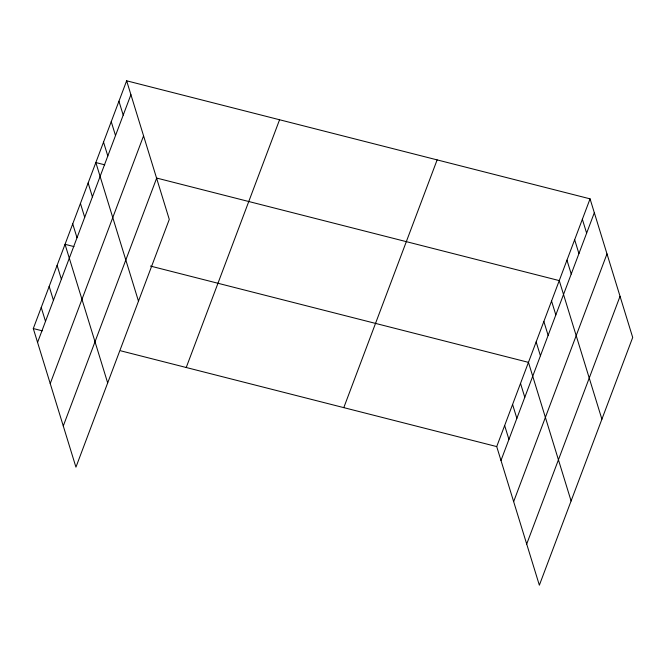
<?xml version="1.0" encoding="UTF-8"?>
<svg xmlns="http://www.w3.org/2000/svg" width="666" height="666" viewBox="0 0 666 666"><rect width="100%" height="100%" fill="white"/><g stroke="black" fill="none" stroke-linecap="round" stroke-linejoin="round"><path stroke-width="1" d="M126.64 80.802L169.281 219.414L75.941 467.157L33.3 328.546L126.64 80.802L590.059 198.843L632.7 337.454L539.36 585.198L496.719 446.586L590.059 198.843M37.571 342.416L130.911 94.68M50.233 383.583L143.573 135.839M63.278 425.99L156.618 178.247M186.23 367.499L279.57 119.755M343.789 407.634L437.129 159.89M500.99 460.464L594.33 212.72M513.653 501.623L606.992 253.879M526.698 544.039L620.038 296.295M104.778 164.835L95.837 162.554L138.478 301.165M156.41 177.989L559.257 280.602L601.898 419.214M73.976 246.587L65.035 244.314L107.676 382.925M150.433 266.067L528.454 362.354L571.095 500.965M33.3 328.546L42.241 330.819M120.688 350.807L496.719 446.586M582.359 219.28L586.629 233.158M574.658 239.727L578.929 253.596M566.957 260.165L571.228 274.034M551.556 301.04L555.827 314.918M543.856 321.478L548.126 335.356M536.155 341.916L540.426 355.794M520.521 383.416L524.791 397.286M512.587 404.47L516.858 418.348M504.653 425.532L508.924 439.402M118.939 101.24L123.21 115.118M111.239 121.678L115.509 135.556M103.538 142.116L107.809 155.994M88.137 182.992L92.407 196.87M80.436 203.438L84.707 217.307M72.736 223.876L77.006 237.745M57.101 265.368L61.372 279.245M49.167 286.43L53.438 300.299M41.234 307.484L45.504 321.362"/></g></svg>
